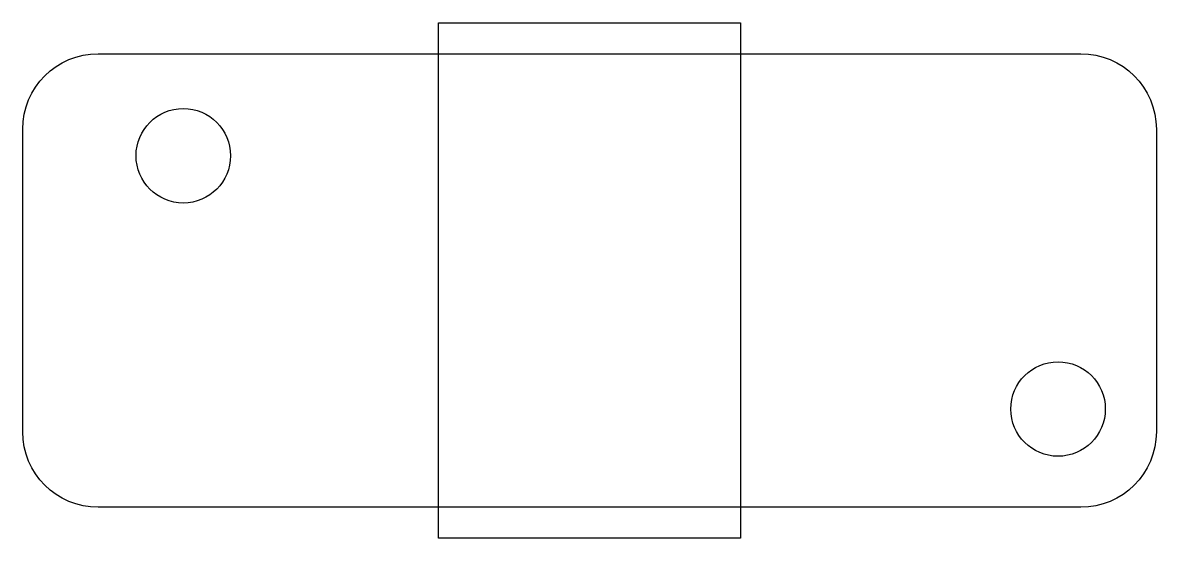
# Model space of a CAD drawing. Extents: x -1523.7 to -1493.7, y -35.7 to -22.1.
import ezdxf

# ---------------------------------------------------------------- set-up
doc = ezdxf.new("R2010")
doc.units = 0
doc.layers.get('0').update_dxf_attribs({"linetype": 'CONTINUOUS'})

msp = doc.modelspace()

# ---------------------------------------------------------------- linework, layer by layer
for p, q in [((-1512.692, -22.094), (-1504.692, -22.094)), ((-1512.692, -35.735), (-1512.692, -22.094)), ((-1504.692, -22.094), (-1504.692, -35.735)), ((-1521.692, -22.915), (-1495.692, -22.915)), ((-1523.692, -32.915), (-1523.692, -24.915)), ((-1493.692, -24.915), (-1493.692, -32.915)), ((-1495.692, -34.915), (-1521.692, -34.915)), ((-1504.692, -35.735), (-1512.692, -35.735))]:
    msp.add_line(p, q)
for centre in [(-1519.442, -25.615), (-1496.292, -32.315)]:
    msp.add_circle(centre, 1.25)
at = {"extrusion": (0, 0, -1)}
for centre, start, end in [((1521.692, -24.915), 360, 90), ((1495.692, -24.915), 90, 180), ((1521.692, -32.915), 270, 0), ((1495.692, -32.915), 180, 270)]:
    msp.add_arc(centre, 2, start, end, dxfattribs=at)

doc.saveas('drawing.dxf')
